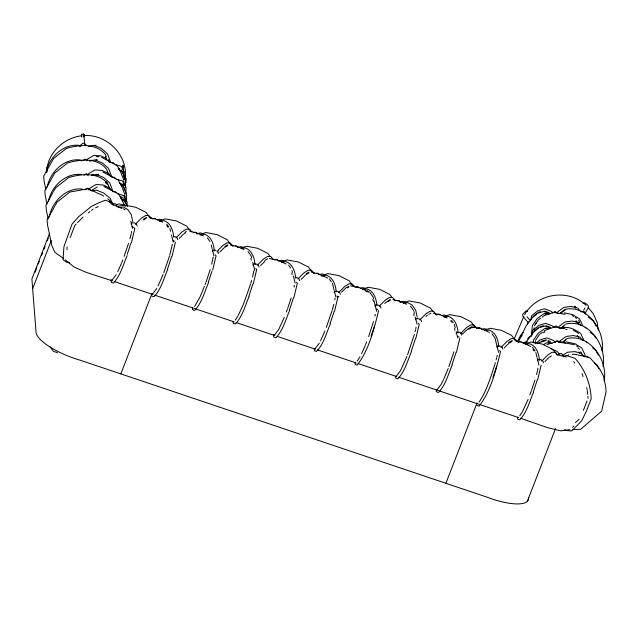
<?xml version="1.0" encoding="UTF-8"?>
<svg xmlns="http://www.w3.org/2000/svg" width="638" height="638" viewBox="0 0 638 638"><rect width="100%" height="100%" fill="white"/><g stroke="black" fill="none" stroke-linecap="round" stroke-linejoin="round"><path stroke-width="0.96" d="M80.093 146.573L80.101 145.528L82.932 143.255L83.905 143.247L86.752 145.488M46.837 171.893C46.981 153.375 63.864 137.688 81.776 135.758M46.845 171.789L46.941 167.028M124.211 190.06L124.258 188.306M124.753 178.823L124.896 173.026L121.379 166.374L115.326 164.628M125.885 193.386L126.029 187.588L122.512 180.937L116.467 179.182M127.058 206.018L127.153 202.158L123.636 195.499L117.583 193.753M66.99 249.809L67.07 246.922M123.525 183.848L123.668 181.025L124.163 185.594M124.705 197.469L124.809 195.587L125.495 201.983L127.576 206.393M124.904 179.772C129.291 156.182 107.152 133.709 83.69 135.607M584.847 356.794L584.998 354.808L581.784 347.957L574.91 343.707L566.512 341.912M122.791 168.009L123.078 165.067L123.222 172.866L124.235 178.082M533.918 329.782L534.11 327.836M535.154 343.372L535.338 341.426M531.454 333.977L532.427 325.428L537.204 318.545L543.823 313.792L550.387 313.832M533.24 342.853L533.567 339.998L538.344 333.116L544.964 328.363L550.594 328.395M126.053 182.635L126.141 178.656L125 177.364M131.3 233.197L131.611 231.474M172.404 244.29L169.78 255.08M175.426 242.185L172.045 256.348M213.196 257.098L211.664 264.164M253.828 270.775L252.552 276.924M293.998 287.044L294.309 285.314M334.791 299.852L335.102 298.129M374.961 316.121L375.272 314.39M378.605 310.57C374.027 329.352 369.099 349.624 357.168 365.135L355.087 364.434L354.983 362.528M415.753 328.929L416.064 327.206M459.878 337.917L456.497 352.08M496.866 357.144L497.177 355.422M537.659 369.96L537.97 368.238M541.152 365.271L537.762 379.435M527.77 338.874L528.232 337.685L530.96 336.266M530.672 320.611L531.661 315.762L537.754 310.762L544.517 308.776L551.439 311.392L552.652 312.787M531.614 336.138L532.802 330.325L538.895 325.324L545.657 323.338L552.58 325.946L553.784 327.35M602.057 350.86C605.398 330.548 587.088 304.334 564.837 309.422M602.974 366.348C607.169 345.804 588.507 318.864 565.978 323.976M604.114 380.91C608.301 360.366 589.64 333.427 567.11 338.539L562.716 342.008M46.127 172.531C48.807 157.506 63.13 143.598 78.953 145.368L80.396 146.485M47.26 187.094C49.947 172.069 64.263 158.16 80.093 159.931L81.528 161.047M48.4 201.656C51.08 186.631 65.403 172.723 81.225 174.493M49.293 217.119C51.774 201.744 66.161 187.253 82.366 189.055M129.897 238.652L131.149 234.058M131.412 242.671L134.793 228.508L133.892 227.519M212.677 270.026L216.067 255.862L215.166 254.873M250.798 283.352L251.555 280.6M253.318 283.703L256.699 269.539L255.806 268.55M293.951 297.38L297.34 283.216L296.439 282.227M332.326 309.789L333.826 304.278M334.583 311.049L337.973 296.893L337.071 295.904M373.461 321.624L368.668 336.585M414.341 334.384L407.57 354.768M415.099 331.632L415.593 329.798M415.856 338.403L419.246 324.248L418.345 323.259M495.367 362.655C491.069 376.189 487.017 390.241 479.074 402.179M496.117 359.904L496.619 358.07M536.502 374.498L537.499 370.822M128.581 243.261L124.163 256.332M127.241 254.291L130.973 243.022M169.533 255.998L163.759 272.713M167.571 268.909L171.614 256.699M206.122 281.884L210.165 269.675M208.203 282.586L211.936 271.317M250.487 284.293L243.644 303.672L238.476 315.012M248.844 296.255L252.879 284.054M287.706 308.298L291.127 297.97M289.477 309.932L293.52 297.731M332.071 310.706L326.305 327.422M330.109 323.61L334.152 311.408M371.061 336.346L374.482 326.018M411.382 350.964L415.426 338.754M453.977 351.729L448.897 366.643M452.015 364.641L456.058 352.431M492.967 377.377L496.699 366.108M531.518 390.352L534.939 380.025M533.288 391.995L537.332 379.785M121.738 262.641L122.775 259.937M127.129 255.591C123.102 264.906 120.55 275.616 113.357 283.073L111.275 282.371L111.124 279.516M163.065 274.515L158.001 286.095M167.762 269.268C163.743 278.575 161.183 289.293 153.989 296.75L151.908 296.048M204.391 286.39L199.822 297.428L194.622 306.439M205.085 284.588L205.779 282.786M208.403 282.945C204.375 292.252 201.823 302.97 194.63 310.427L192.548 309.725L192.445 307.827M249.035 296.622C245.008 305.929 242.456 316.647 235.262 324.104L233.181 323.402L233.077 321.496M286.358 311.942L287.395 309.239M289.676 310.299C285.649 319.606 283.089 330.325 275.903 337.781L273.814 337.079L273.662 334.224M330.309 323.968C326.281 333.283 323.729 344.002 316.536 351.458L314.454 350.756L314.351 348.85M365.55 344.695L366.595 341.992M406.885 356.57L400.624 370.503L396.453 375.989M411.582 351.323C407.554 360.637 405.002 371.356 397.809 378.812L395.727 378.111L395.624 376.205M448.211 368.445L443.992 378.661M452.214 365C448.187 374.315 445.635 385.025 438.442 392.482L436.36 391.788L436.256 389.882M529.827 394.898L531.207 391.293M533.488 392.354C529.46 401.669 526.908 412.379 519.715 419.836L517.633 419.134L517.53 417.236M70.116 237.719L74.821 225.549L76.121 224.105M49.397 233.835L31.9 278.95L36.063 332.326A40.202 12.353 21.2 0 0 80.165 360.207L486.523 496.97A40.202 12.353 21.2 0 0 528.535 498.079M35.042 272.266L36.837 267.641M38.272 263.933L39.349 261.157M41.51 255.599L42.587 252.815M44.022 249.107L45.099 246.332M47.26 240.773L48.336 237.998M32.658 288.647L51.303 240.574M120.805 373.884L151.956 293.56M445.89 483.293L477.041 402.969M527.307 501.372L555.531 428.6M583.339 410.449L587.056 400.895M121.387 263.47L117.759 271.636M284.285 317.349L278.718 329.471L274.547 334.958M324.917 331.026L320.539 340.804M365.199 345.525L361.571 353.691M514.029 339.28L523.846 316.432M528.097 399.404L522.53 411.534L519.707 415.856M518.487 341.801L526.087 325.946L533.543 316.185L536.462 313.689M525.959 343.156L527.219 340.509L534.676 330.747L538.328 327.621M517.442 341.641L520.68 335.062L523.232 332.534M443.633 379.482L441.265 384.18L437.094 389.666M52.978 192.301L45.96 205.253L46.343 210.133L48.145 218.746M583.666 310.323L584.982 308.042M584.879 313.697L588.403 307.58L588.268 305.602L584.775 302.707L583.036 303.536M86.489 160.784L87.478 159.077L93.69 155.409L100.812 155.863L106.49 158.423M87.661 175.338L88.65 173.64L94.863 169.963L101.984 170.418L109.066 173.831L110.39 176.184M88.794 189.901L89.783 188.202L95.995 184.526L103.117 184.98L110.199 188.393L111.53 190.738M53.448 191.44L55.857 187.652L68.713 177.516C81.672 173.759 98.539 171.941 107.87 183.975L109.337 188.585M558.856 342.542L559.837 341.027L566.089 336.457L573.395 335.548L580.133 337.191L582.558 340.668M116.18 274.763L112.009 280.249M156.812 288.44L152.642 293.927M235.262 320.116L238.086 315.794M319.351 343.148L315.18 348.635M357.168 361.148L359.991 356.825M534.301 325.89L538.496 319.734L540.689 318.179M535.434 340.453L539.628 334.296M535.465 323.801L536.55 322.238M524.635 314.598C536.877 293.336 568.306 288.169 586.123 305.379M77.429 222.662L83.004 217.183M572.525 427.38L573.865 426.001M179.286 238.397L183.497 234.098M218.092 250.295L222.853 245.439L226.865 242.919L230.087 242.879L232.974 246.292M219.927 252.106L224.137 247.807M260.551 265.711L264.762 261.421M301.192 279.388L305.403 275.098M504.371 347.814L508.582 343.523M545.011 361.531L549.222 357.24M130.965 223.954L132.098 222.806L134.889 222.989L136.516 224.297L137.21 226.059M212.231 251.308L213.371 250.16M252.871 264.985L254.004 263.837M334.145 292.34L335.277 291.191M374.777 306.017L375.91 304.868M415.41 319.694L416.542 318.545M456.05 333.371L457.183 332.215M496.683 347.048L497.815 345.892M537.316 360.717L538.456 359.569L541.247 359.752L542.866 361.06L543.568 362.823M341.466 292.212L346.035 287.858L348.914 286.175M384.714 303.401L390.273 299.437M426.001 316.456L427.308 315.212M467.941 328.889L461.322 335.038M528.288 321.48L527.57 322.517L527.61 324.144M135.384 224.249L141.58 218.052L145.592 215.532L148.814 215.492L151.254 218.204M176.016 237.918L182.213 231.73L186.224 229.209L189.446 229.17L191.894 231.873M216.952 251.986L218.308 250.726M257.281 265.241L263.478 259.044L267.489 256.524L270.711 256.484L273.16 259.195M297.922 278.918L304.119 272.721L308.122 270.201L311.344 270.161L314.239 273.582M338.563 292.627L344.759 286.43L348.763 283.91L351.985 283.87L354.433 286.582M379.187 306.256L385.384 300.059L389.387 297.539L392.609 297.499L395.504 300.921M419.82 319.933L426.017 313.736L430.028 311.216L433.25 311.177L435.69 313.888M460.461 333.642L466.657 327.446L470.669 324.925L473.89 324.886L476.777 328.307M501.101 347.343L507.298 341.147L511.309 338.626L514.531 338.587L516.971 341.298M541.742 361.06L547.938 354.864L551.942 352.343L555.164 352.304L557.612 355.015M575.492 422.563L579.073 419.246M538.001 343.435L539.469 342.183M552.58 313.059L554.877 311.416L558.314 313.577L557.277 312.827M553.712 327.621L556.017 325.978L559.446 328.131L558.417 327.39M554.853 342.183L557.149 340.54L559.901 342.207M533.129 317.022L537.651 313.242L543.704 311.464L549.533 313.665M534.261 331.585L538.791 327.804M535.37 343.707L540.035 339.894L546.798 337.909L553.72 340.517L555.531 342.622M88.427 212.845L89.982 211.601M91.529 210.357L93.076 209.12M560.451 312.883L564.112 309.996M560.85 328.02L565.244 324.559M82.804 160.624L85.205 159.077L87.231 160.345M83.945 175.187L86.345 173.64L88.371 174.908M85.077 189.749L87.478 188.202L90.819 190.499M563.49 356.825L565.005 355.677L566.464 355.597L575.045 358.293C584.998 369.434 590.7 383.964 591.171 398.878L586.298 411.414L581.601 420.905L571.736 430.921L566.432 430.562L564.678 429.637M557.588 311.942L563.84 307.364L571.146 306.463L577.884 308.106L579.798 310.826M560.563 313.306L565.188 309.924M558.744 326.536L564.997 321.959L572.302 321.058L579.041 322.692M560.946 328.466L564.032 326.209M562.038 342.957L565.898 340.142M543.424 332.813L544.868 331.776M542.148 317.134L544.342 315.579L553.321 312.437L565.22 314.279M540.362 333.778L542.555 332.215M544.015 331.178L545.482 330.133L554.454 326.999L564.526 328.554M562.796 355.222L567.541 352.208L574.79 351.61L581.385 353.285L583.611 356.443M567.214 355.709L568.777 354.72M143.566 219.982L146.373 218.212M184.199 233.66L185.602 232.774M224.839 247.369L227.654 245.606M306.104 274.651L308.912 272.889M347.447 287.921L348.85 287.036M388.071 301.551L390.177 300.227M468.643 329.375L471.45 327.613M509.284 343.077L512.091 341.314M549.924 356.794L551.328 355.916M95.556 160.64L97.151 159.675L95.405 160.321M96.689 175.195L98.284 174.238L95.668 175.211M89.767 160.951L91.266 160.066M91.689 175.067L93.18 174.182M92.079 190.068L97.303 186.974M543.528 344.64L546.622 342.821L552.093 343.404M143.582 219.057L146.461 217.375M184.932 232.312L186.376 231.474M224.847 246.412L227.726 244.729M264.762 260.503L267.649 258.829M306.12 273.758L308.999 272.083M428.744 314.375L430.905 313.114M468.667 328.466L471.546 326.792L473.324 326.959M508.582 342.566L512.178 340.461M557.58 354.521L561.448 353.372L563.832 356.626M95.58 207.876L98.085 206.632M321.026 276.007L327.804 273.582L338.961 275.648L349.153 280.768L351.41 283.918M523.702 342.853L527.132 341.218M152.665 218.954L154.268 218.324L155.568 218.762M193.306 232.631L195.475 232.152L197.078 233.899M274.579 259.985L276.174 259.355L277.474 259.786M355.844 287.331L357.447 286.701L358.739 287.14M436.32 315.005L438.713 314.055L440.013 314.494M477.75 328.363L479.353 327.733L480.653 328.171M518.391 342.04L519.986 341.41L521.286 341.848M94.272 145.767L96.011 145.113M116.331 204.862L119.115 203.929L123.812 204.926L125.327 205.954M337.103 296.989L338.882 296.391M546.981 344.624L556.735 341.386L565.539 343.029M159.835 220.636L165.258 218.874L176.423 220.939L186.615 226.067L188.864 229.209M200.468 234.313L205.899 232.551L217.056 234.617L227.248 239.744L230.063 243.676M241.1 247.991L246.531 246.228L257.688 248.294L267.888 253.422L270.137 256.564M281.741 261.668L287.164 259.905L298.329 261.971L308.521 267.091L311.336 271.03M363.006 289.014L368.437 287.26L379.602 289.325L389.794 294.445L392.043 297.595M403.647 302.691L409.07 300.937L420.235 303.002L430.427 308.122L432.684 311.272M444.279 316.368L449.71 314.614L460.867 316.679L471.067 321.799L473.316 324.949M484.912 330.045L490.343 328.291L501.508 330.356L511.7 335.476L514.515 339.408M525.553 343.722L530.983 341.968L542.14 344.034L552.333 349.153L556.113 353.181M580.724 311.735L584.304 311.663L585.221 312.54L585.517 314.135M583.746 356.403L587.335 356.331L588.244 357.208M112.2 204.399L114.76 203.65L115.677 203.953L117.591 206.983M539.652 327.549L544.844 326.026L550.666 328.227M539.931 342.375L545.984 340.596M537.922 312.437L540.514 311.695M539.923 326.752L543.377 325.755M541.056 341.306L546.232 339.823M157.076 219.911L159.516 219.241L161.502 219.807M196.903 233.795L200.157 232.902L202.134 233.468M238.349 247.265L240.789 246.587L242.767 247.161M278.176 261.149L281.43 260.256L283.408 260.822M319.622 274.611L322.062 273.941L324.04 274.507M360.255 288.28L362.703 287.61L364.681 288.177M400.074 302.189L403.336 301.296L405.313 301.862M441.528 315.635L443.968 314.965L445.954 315.531M481.355 329.535L484.609 328.642L486.587 329.208M522.801 342.989L525.241 342.319L527.219 342.885M561.671 328.275C568.314 325.603 575.293 329.75 580.652 333.403L583.858 340.245M88.57 146.421L93.93 145.281L101.33 148.399L107.463 153.83L110.35 161.478M89.671 160.999L95.03 159.859L102.431 162.977L108.564 168.4L111.451 176.048M91.768 175.338L96.234 174.389L103.635 177.508L109.776 182.939L112.655 190.587M91.681 190.977L96.553 190.108L103.874 193.115L110.135 198.258L112.958 204.599M118.859 207.629L123.341 206.967L127.823 209.599L131.237 214.623L132.784 221.601M159.516 221.274L163.998 220.62C170.864 223.109 173.121 230.533 173.703 237.161M200.157 234.936L204.639 234.282C211.513 236.762 213.762 244.194 214.352 250.822M241.738 248.437L245.295 247.927C252.162 250.415 254.418 257.848 255.001 264.475M281.454 262.266L285.936 261.604C292.802 264.092 295.051 271.525 295.641 278.144M322.054 275.975L326.536 275.321C333.403 277.801 335.66 285.234 336.25 291.861M362.711 289.628L367.193 288.966C374.059 291.454 376.316 298.887 376.899 305.506M403.352 303.305L407.834 302.643L412.315 305.275L415.721 310.291L417.276 317.277M443.944 317.03L448.426 316.368C455.293 318.856 457.55 326.289 458.132 332.916M484.601 330.683L489.083 330.021C495.949 332.51 498.206 339.934 498.788 346.562M525.234 344.353L529.715 343.699C536.582 346.187 538.839 353.611 539.421 360.239M118.102 206.218L124.625 205.205L135.782 207.262L145.982 212.39L148.798 216.322M569.941 429.637L560.818 430.849L547.46 427.62L520.552 418.249M572.366 354.425L575.053 354.202L580.827 355.669M81.696 136.309L81.544 134.259L83.761 134.084L84.798 144.475M572.868 429.549L580.676 429.294L601.634 411.199L606.1 391.764L605.717 386.891L603.476 375.926L599.6 368.732L590.03 357.814L581.298 355.518M472.383 327.605L474.241 327.581M564.263 312.811L572.661 314.606L579.535 318.864L582.741 325.707M173.496 236.531L175.96 236.945L177.149 237.966L177.843 239.736M214.137 250.208L216.162 250.335M254.769 263.885L257.234 264.291L258.422 265.32L259.116 267.091M295.402 277.562L297.866 277.969L299.055 278.997L299.748 280.768M336.043 291.239L338.507 291.646L339.695 292.675L340.389 294.437M376.675 304.908L379.139 305.323L380.328 306.352L381.022 308.114M417.316 318.585L419.78 319L420.96 320.029L421.654 321.791M457.948 332.262L459.974 332.398L461.601 333.706M498.581 345.94L501.045 346.354L502.234 347.383L502.927 349.146M96.306 156.605L99.018 156.812M57.54 352.718L53.377 351.315L49.788 346.354M110.35 162.475L113.269 162.73L114.154 163.639M111.483 177.029L114.409 177.292L115.287 178.201M112.623 191.591L115.542 191.855L116.419 192.764M269.252 258.494L278.056 260.256L286.207 264.028M350.525 285.848L359.33 287.61L365.853 290.577M69.829 262.768L66.87 262.425L63.042 259.714L63.936 246.675L72.03 224.153L78.713 216.625L91.521 206.393L98.738 202.812L105.318 200.196L111.475 202.461L112.974 203.538L113.109 205.412M235.542 245.678L236.834 246.109L237.711 247.576M316.807 273.024L318.107 273.463L318.984 274.93M398.08 300.378L399.38 300.817L400.257 302.284M556.735 341.386L574.336 344.679M149.125 217.63L156.15 219.225L162.674 222.191M189.757 231.307L196.783 232.902L203.315 235.869M230.398 244.984L237.424 246.579L243.947 249.546M311.671 272.338L318.689 273.933L327.653 278.104M392.936 299.693L399.962 301.288L406.494 304.254M433.577 313.37L440.603 314.965L447.126 317.931M474.209 327.047L481.235 328.642L489.378 332.406M514.842 340.724L521.868 342.311L530.824 346.482M556.36 354.592L566.353 356.977M565.491 329.184L567.19 329.607M527.57 311.368L525.911 310.929L522.745 314.311L522.873 316.193L527.506 321.791M120.367 196.663L123.038 197.389M118.142 168.368L119.84 168.863M119.274 182.931L120.973 183.425M152.992 294.557L114.154 281.486M194.542 308.521L154.795 295.163M234.258 321.911L195.427 308.84M274.898 335.588L236.06 322.517M315.531 349.265L277.586 336.505M356.163 362.942L317.333 349.863M396.804 376.611L357.974 363.54M438.354 390.576L398.606 377.217M478.986 404.253L439.239 390.895M518.71 417.643L479.88 404.572M112.328 280.856L86.864 272.593L74.056 267.027L65.267 259.786M131.811 226.817L133.198 227.287M173.145 240.733L174.533 241.196M376.324 309.111L377.712 309.582M457.59 336.465L458.977 336.936M476.993 405.465L479.074 406.159C491.005 390.655 495.933 370.383 500.511 351.594L499.618 350.613M544.82 311.041L549.111 312.732M545.961 325.595L550.251 327.294M547.954 340.501L550.53 341.513M544.884 313.609L546.646 314.319M547.787 328.881L546.016 328.171L547.747 329.104M95.883 192.453L102.295 195.092L103.651 196.201M95.317 191.958L87.861 188.808L69.845 192.07L56.989 202.206L47.092 219.815L47.475 224.688L51.885 245.758L54.94 252.353L63.672 258.637M516.341 341.322L518.861 342.391M551.136 348.747L556.99 351.299L559.231 353.923M122.041 208.514L111.108 203.761L109.608 200.38L107.742 198.849M366.667 290.976L369.091 292.18M103.962 186.519L118.74 193.976L122.743 201.185M551.288 343.499L547.843 341.745L550.259 343.396M101.689 157.419L117.233 165.665L121.148 173.145L123.788 180.163M102.822 171.973L118.373 180.227L122.281 187.7L124.92 194.718M121.212 198.912L124.418 200.731L126.866 205.835M367.305 290.8L368.931 291.757M365.59 291L367.145 291.909M123.445 208.801L125.072 209.758M572.063 315.555L573.61 316.488M575.165 317.421L576.712 318.354M573.195 330.117L578.626 333.379M576.656 346.075L578.211 347.008M585.062 327.214L585.979 328.084M586.194 341.769L587.112 342.646M578.06 348.284L579.599 349.241M118.644 169.349L122.464 171.997L125.423 179.972L125.487 187.54M120.534 184.446L123.589 186.559L126.547 194.534L126.603 201.161M588.252 317.094L593.348 320.986L596.091 326.066M590.118 332.207L594.48 335.548L595.852 338.084M592.71 347.885L595.621 350.103L598.364 355.191M594.576 362.998L596.753 364.665L599.042 368.9M516.054 340.548L517.314 341.641M472.902 324.686L476.682 327.948M434.159 312.652L436.049 314.287M350.996 283.671L354.776 286.933M310.993 270.528L314.143 273.247M229.09 242.631L232.87 245.893M188.457 228.954L189.717 230.039M149.707 216.92L151.597 218.547M105.804 181.415L107.192 182.651M105.278 182.436L107.272 184.199M588.132 307.428L593.18 313.529L597.176 322.453L598.284 330.141M527.012 316.711L529.883 320.188M575.939 307.612L574.894 306.288L575.5 308.098M578.642 324.16L576.026 320.85L576.632 322.661M577.167 335.413L578.738 337.398M573.706 361.594L574.79 363.03M532.451 347.287L535.075 350.932M491.81 333.61L494.968 337.981L498.581 352.431M451.704 320.659L453.283 322.852M410.537 306.256L413.695 310.626M369.904 292.579L373.063 296.949L373.517 298.791M329.272 278.902L331.377 281.821M288.631 265.225L290.737 268.143M247.999 251.547L251.157 255.926L251.611 257.76M207.366 237.878L209.99 241.515M166.725 224.201L168.831 227.112M578.794 351.977L579.798 353.396M532.993 349.472L533.99 350.94M450.707 320.683L451.704 322.15M166.773 225.669L167.77 227.128M579.95 323.905L580.955 325.412M107.894 159.277L109.664 162.411M122.719 184.358L123.533 185.889M124.266 199.686L125.495 201.983M121.092 169.883L123.118 173.743M121.826 183.672L123.852 187.532M122.951 198.235L124.976 202.094M120.199 196.727L125.12 206.154M580.755 351.705L581.912 354.178M578.65 320.164L579.798 322.82M217.781 251.643L218.483 253.414M105.589 156.741L106.522 159.221M106.203 156.701L105.597 154.851C96.274 142.824 79.399 144.643 66.44 148.391L53.584 158.527L43.687 176.136L44.07 181.009L45.872 189.63M582.071 373.693L582.965 376.484M586.569 387.649L587.167 389.515M108.205 174.03L106.729 169.413C97.407 157.379 80.532 159.197 67.58 162.953L54.716 173.089L44.827 190.69L45.202 195.571L47.013 204.184M537.196 358.093L538.99 365.215M456.146 331.632L457.725 337.861M415.29 317.062L417.085 324.184M376.675 311.4L373.972 300.626M334.24 290.601L335.819 296.837M293.384 276.031L295.179 283.16M252.744 262.354L254.769 270.368M212.334 249.57L213.905 255.806M171.47 234.999L173.273 242.129M130.838 221.33L132.64 228.452M535.832 352.575L536.965 357.168M454.336 324.303L455.245 327.98M413.926 311.551L414.381 313.386M332.43 283.28L334.017 289.708M292.021 270.52L292.475 272.354M211.202 245L212.111 248.676M169.883 228.571L170.561 231.331M107.974 173.911L107.336 171.263L107.806 174.054M109.114 188.473L108.476 185.825L108.946 188.609M454.479 328.602L454.87 330.372M413.687 314L414.078 315.762M372.855 299.437L373.246 301.2M291.789 272.96L292.18 274.723M250.957 258.398L251.348 260.16M587.271 390.488L587.67 394.388M587.869 396.342L588.077 398.295M81.544 134.259L81.768 137.058M83.905 136.014L83.761 134.084L83.905 136.133M83.833 134.913L83.977 136.883M521.015 336.984A25.552 23.981 69.5 0 1 522.099 335.333M109.991 202.246L109.608 200.38L109.927 202.246"/></g></svg>
